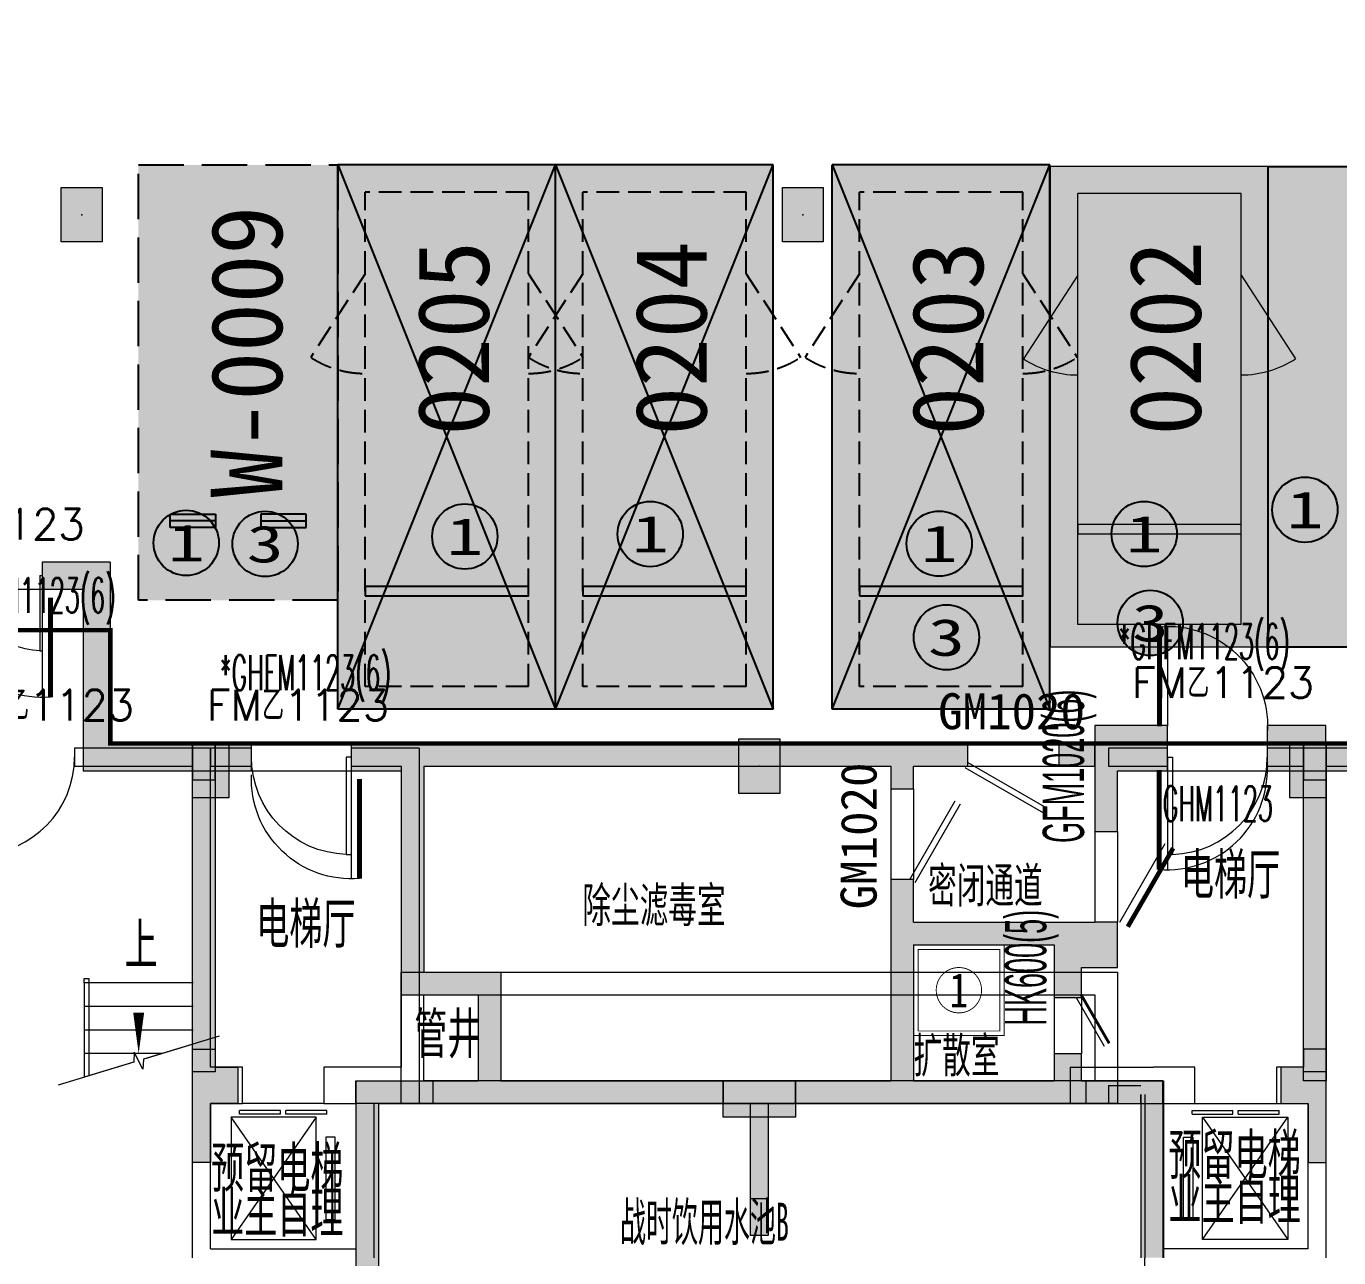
# Model space of a CAD drawing. Extents: x -264757 to 1033689, y 4049843 to 4347093.
# Drawn here: x -74366 to -59896, y 4163458 to 4177037 of the extents above; entities that cross this region are included whole.
import ezdxf
from ezdxf.enums import TextEntityAlignment as Align

# ---------------------------------------------------------------- set-up
doc = ezdxf.new("R2010")
doc.units = 0
doc.header["$LTSCALE"] = 1000
doc.header["$MEASUREMENT"] = 0
for name, pattern in [('AX-01DK-PB01$0$AX-001DK-01-PB01-02$0$车位$0$DASH', [0.35, 0.25, -0.1]), ('AX-01DK-PB01$1$A-001-车位参照B1$0$A-001-车位参照B1$0$A-001-车位参照B1$0$A-H4-001-基本图形$0$A-001-车位B1$0$DASH', [0.35, 0.25, -0.1]), ('DASH', [0.35, 0.25, -0.1])]:
    doc.linetypes.add(name, pattern=pattern)
for name, color, linetype in [('AX-01DK-PB01$0$A-2-Text', 8, 'Continuous'), ('AX-01DK-PB01$0$AX-001DK-01-PB01-02$0$A-3-Htch(wall)', 8, 'Continuous'), ('AX-01DK-PB01$0$AX-03CK-02-PB01$0$AX-03CK-02-PB01$0$PUB_HATCH', 8, 'Continuous'), ('AX-01DK-PB01$0$AX-03CK-02-PB01$0$AX-03CK-02-PB01$0$人防$0$人防$0$A-WIND-IDEN', 8, 'Continuous'), ('不利因素3-紧邻房间出入口', 7, 'Continuous'), ('不利因素9-坡道上停车', 7, 'Continuous'), ('不可售车位', 255, 'Continuous'), ('大车位', 7, 'Continuous'), ('微型车位', 7, 'Continuous'), ('普通车位', 7, 'Continuous')]:
    doc.layers.add(name, color=color, linetype=linetype)
for name, color, linetype, plot in [('AX-01DK-PB01$0$AX-001DK-01-PB01-02$0$A-3-WinF(Text)', 8, 'Continuous', False), ('AX-01DK-PB01$0$AX-01DK-PB01$0$AX-03CK-02-PB01$0$AX-03CK-02-PB01$0$WINDOW_TEXT', 8, 'Continuous', False), ('AX-01DK-PB01$0$AX-03CK-02-PB01$0$AX-03CK-02-PB01$0$WINDOW_TEXT', 8, 'Continuous', False), ('AX-01DK-PB01$0$AX-03CK-02-PB01$0$AX-03CK-02-PB01$0$人防$0$WINDOW_TEXT', 8, 'Continuous', False)]:
    doc.layers.add(name, color=color, linetype=linetype, plot=plot)
doc.layers.add('无关图层', color=8, linetype='Continuous', lineweight=0)
doc.layers.add('车位归属楼栋范围线', color=7, linetype='Continuous', true_color=0x19e6c7)
doc.styles.add('-宋体', font='', dxfattribs={"width": 0.8})
doc.styles.add('AX-01DK-PB01$0$_TCH_DIM', font='SIMPLEX', dxfattribs={"bigfont": 'GBCBIG'})
doc.styles.add('AX-01DK-PB01$0$AX-001DK-01-PB01-02$0$_TCH_WINDOW', font='SIMPLEX', dxfattribs={"bigfont": 'GBCBIG'})
doc.styles.add('AX-01DK-PB01$0$AX-01DK-PB01$0$AX-03CK-02-PB01$0$AX-03CK-02-PB01$0$_TCH_DIM_T3', font='SIMPLEX', dxfattribs={"width": 0.705882, "bigfont": 'GBCBIG'})
doc.styles.add('AX-01DK-PB01$0$AX-03CK-02-PB01$0$_TCH_DIM', font='SIMPLEX', dxfattribs={"bigfont": 'GBCBIG'})
doc.styles.add('AX-01DK-PB01$0$AX-03CK-02-PB01$0$AX-03CK-02-PB01$0$_TCH_DIM', font='SIMPLEX', dxfattribs={"bigfont": 'GBCBIG'})
doc.styles.add('AX-01DK-PB01$0$AX-03CK-02-PB01$0$AX-03CK-02-PB01$0$_TCH_DIM_T3', font='SIMPLEX', dxfattribs={"width": 0.705882, "bigfont": 'GBCBIG'})
doc.styles.add('AX-01DK-PB01$0$AX-03CK-02-PB01$0$AX-03CK-02-PB01$0$人防$0$人防$0$_TCH_DIM', font='$ GAD E', dxfattribs={"width": 0.7, "bigfont": '$ GAD C'})
doc.styles.add('AX-01DK-PB01$0$Standard', font='gbenor.shx', dxfattribs={"bigfont": 'gbcbig.shx'})
doc.styles.add('AX-01DK-PB01$1$AX-001DK-01-PB01-02$0$Standard', font='gbenor.shx', dxfattribs={"bigfont": 'gbcbig.shx'})
doc.styles.add('AX-ACK-BIANH1$0$黑体', font='simhei.ttf')
doc.styles.add('AX-ACK-P01-WALL$0$黑体', font='simhei.ttf')
doc.styles.add('SX-ACK-PB01-WNC-ALL$0$黑体', font='simhei.ttf')
doc.styles.add('坑编号', font='', dxfattribs={"width": 0.8})
doc.styles.add('宋体', font='')
doc.styles.get('-宋体').set_extended_font_data('SimSun')
doc.styles.get('坑编号').set_extended_font_data('SimSun')
doc.styles.get('宋体').set_extended_font_data('SimSun')

# ---------------------------------------------------------------- blocks, each defined once
blk = doc.blocks.new('SX-ACK-PB01-WNC-ALL$0$20200722.21182536')
at = {"layer": '不利因素3-紧邻房间出入口', "true_color": 0xe4d218}
h = blk.add_hatch(color=52, dxfattribs=at)
h.dxf.hatch_style = 1
edge = h.paths.add_edge_path()
edge.add_arc((360, 360), 360, 0, 360)
at = {"layer": '不利因素3-紧邻房间出入口'}
blk.add_circle((360, 360), 360, dxfattribs=at)
at = {"layer": '不利因素3-紧邻房间出入口', "style": 'SX-ACK-PB01-WNC-ALL$0$黑体', "width": 1.390625}
blk.add_text('3', height=407, dxfattribs=at).set_placement((156, 156), (564, 156), align=Align.FIT)
blk = doc.blocks.new('销控车位')
at = {"layer": '不可售车位', "true_color": 0x757b8a}
h = blk.add_hatch(color=8, dxfattribs=at)
h.dxf.hatch_style = 1
h.paths.add_polyline_path([(2400, 0), (2400, -5300), (0, -5300), (0, 0)])
at = {"layer": '不可售车位', "color": 8, "true_color": 0x757b8a}
blk.add_lwpolyline([(2400, 0), (2400, -5300), (0, -5300), (0, 0)], close=True, dxfattribs=at)
blk = doc.blocks.new('*U104')
at = {"layer": '无关图层', "const_width": 10}
for points in [[(1000, 0), (0, 0), (0, 1000), (1000, 1000)], [(950, 50), (50, 50), (50, 950), (950, 950)]]:
    blk.add_lwpolyline(points, close=True, dxfattribs=at)
blk.add_lwpolyline([(500, 750, 0.098491), (404, 731, 0.098491), (323, 677, 0.098491), (269, 596, 0.098491), (250, 500, 0.098491), (269, 404, 0.098491), (323, 323, 0.098491), (404, 269, 0.098491), (500, 250, 0.098491), (596, 269, 0.098491), (677, 323, 0.098491), (731, 404, 0.098491), (750, 500, 0.098491), (731, 596, 0.098491), (677, 677, 0.098491), (596, 731, 0.098491)], format="xyb", close=True, dxfattribs=at)
at = {"layer": '无关图层', "style": '坑编号', "width": 0.8}
blk.add_attdef('X', text='', height=380, dxfattribs=at).set_placement((500, 500), align=Align.MIDDLE_CENTER)
blk = doc.blocks.new('SX-CK-PB001-WNC$1$20211103.13313578')
at = {"layer": '无关图层'}
h = blk.add_hatch(color=256, dxfattribs=at)
h.dxf.hatch_style = 1
h.paths.add_polyline_path([(0, 600), (450, 600), (450, 0), (0, 0)])
blk.add_lwpolyline([(0, 600), (450, 600), (450, 0), (0, 0)], close=True, dxfattribs=at)
blk.add_point((225, 300), dxfattribs=at)
blk = doc.blocks.new('fasdfasdfasdfasdfasdf')
at = {"layer": '不利因素9-坡道上停车', "true_color": 0xe0aa15}
h = blk.add_hatch(color=42, dxfattribs=at)
h.dxf.hatch_style = 1
edge = h.paths.add_edge_path()
edge.add_arc((-119587, 4058555), 720, 0, 360)
at = {"layer": '不利因素9-坡道上停车'}
blk.add_circle((-119587, 4058555), 720, dxfattribs=at)
at = {"layer": '不利因素9-坡道上停车', "style": 'AX-ACK-P01-WALL$0$黑体', "width": 1.390625}
blk.add_text('1', height=815, dxfattribs=at).set_placement((-119994, 4058148), (-119180, 4058148), align=Align.FIT)
blk = doc.blocks.new('AX-01DK-PB01$0$AX-001DK-01-PP01$0$AX-001DK-01-PP01$0$$DORLIB2D$00000127')
at = {"layer": '无关图层'}
for points in [[(-0.533, 0.795), (-0.533, 0.69)], [(-0.033, 0.795), (-0.533, 0.795)], [(-0.033, 0.69), (-0.533, 0.69)], [(-0.033, 0.795), (-0.033, 0.69)], [(0.533, 0.795), (0.033, 0.795)], [(0.033, 0.795), (0.033, 0.69)], [(0.533, 0.69), (0.033, 0.69)], [(0.533, 0.795), (0.533, 0.69)], [(0.5, 0.5), (-0.5, 0.5)]]:
    blk.add_lwpolyline(points, dxfattribs=at)
blk = doc.blocks.new('AX-01DK-PB01$0$$DorLib2D$00000001')
at = {"layer": '无关图层'}
for p, q in [((0.45, 0.975), (0.5, 0.975)), ((0.45, 0), (0.45, 0.975)), ((0.5, 0), (0.5, 0.975)), ((0.5, 0), (0.45, 0))]:
    blk.add_line(p, q, dxfattribs=at)
at = {"layer": '无关图层', "lineweight": 13}
blk.add_arc((0.475, 0), 0.975, 91.4693, 180, dxfattribs=at)
blk = doc.blocks.new('AX-01DK-PB01$0$AX-03CK-02-PB01$0$AX-03CK-02-PB01$0$$U_DORLIB2D$00000009')
at = {"layer": '无关图层'}
blk.add_line((0.5, 0.219), (0.5, 1.213), dxfattribs=at)
at = {"layer": '无关图层', "const_width": 0.05}
blk.add_lwpolyline([(0.583, 0.219), (0.583, 1.219)], dxfattribs=at)
at = {"layer": '无关图层'}
blk.add_arc((0.5, 0.219), 1.001, 85.224, 182.3859, dxfattribs=at)
blk = doc.blocks.new('AX-01DK-PB01$0$AX-03CK-02-PB01$0$AX-03CK-02-PB01$0$人防$0$人防$0$$DorLib2D$00000191')
at = {"layer": '无关图层'}
blk.add_line((-0.5, 0.15), (0.366, 0.65), dxfattribs=at)
at = {"layer": '无关图层', "const_width": 0.05}
blk.add_lwpolyline([(-0.55, 0.237), (0.316, 0.737)], dxfattribs=at)
blk = doc.blocks.new('AX-01DK-PB01$0$AX-03CK-02-PB01$0$AX-03CK-02-PB01$0$人防$0$$DorLib2D$00000181')
at = {"layer": '无关图层'}
for p, q in [((-0.533, 0.141), (0.333, 0.641)), ((-0.5, 0.083), (0.366, 0.583))]:
    blk.add_line(p, q, dxfattribs=at)
blk = doc.blocks.new('AX-01DK-PB01$0$$DorLib2D$00000225')
at = {"layer": '无关图层'}
for p, q in [((0.475, -0.001), (0.475, 0.752)), ((0.475, 0.752), (0.5, 0.752)), ((0.5, -0.001), (0.5, 0.752)), ((-0.5, 0), (-0.5, 0.252)), ((-0.475, 0.252), (-0.5, 0.252)), ((-0.475, 0), (-0.475, 0.252)), ((-0.475, 0), (-0.5, 0)), ((0.475, -0.001), (0.5, -0.001))]:
    blk.add_line(p, q, dxfattribs=at)
for centre, radius, start, end in [((0.505, -0.002), 0.755, 92.2493, 179.7238), ((-0.501, 0.003), 0.251, 359.7899, 84.0974)]:
    blk.add_arc(centre, radius, start, end, dxfattribs=at)
blk = doc.blocks.new('AX-01DK-PB01$0$AX-01DK-PB01$0$AX-03CK-02-PB01$0$AX-03CK-02-PB01$0$$U_DORLIB2D$00000009')
at = {"layer": '无关图层'}
blk.add_line((0.5, 0.219), (0.5, 1.213), dxfattribs=at)
at = {"layer": '无关图层', "const_width": 0.05}
blk.add_lwpolyline([(0.583, 0.219), (0.583, 1.219)], dxfattribs=at)
at = {"layer": '无关图层'}
blk.add_arc((0.5, 0.219), 1.001, 85.224, 182.3859, dxfattribs=at)
blk = doc.blocks.new('A$C7e5eb487')
at = {"layer": '普通车位', "true_color": 0xf18f8e}
h = blk.add_hatch(color=11, dxfattribs=at)
h.dxf.hatch_style = 1
h.paths.add_polyline_path([(2400, 0), (2400, -5300), (0, -5300), (0, 0)])
blk = doc.blocks.new('A$C95fe41d2')
at = {"layer": '微型车位', "true_color": 0xffdf7f}
h = blk.add_hatch(color=41, dxfattribs=at)
h.dxf.hatch_style = 1
h.paths.add_polyline_path([(0, 0), (0, -4800), (-2200, -4800), (-2200, 0)])

msp = doc.modelspace()

# ---------------------------------------------------------------- hatches: boundary and pattern name
at = {"layer": 'AX-01DK-PB01$0$AX-001DK-01-PB01-02$0$A-3-Htch(wall)'}
for points in [[(-73439.8, 4171128.1), (-74189.8, 4171128.1), (-74189.8, 4170828.1), (-73739.8, 4170828.1)], [(-73439.8, 4171128.1), (-73739.8, 4170828.1), (-73739.8, 4168828), (-73439.8, 4169128)]]:
    msp.add_hatch(color=256, dxfattribs=at).paths.add_polyline_path(points)
at = {"layer": 'AX-01DK-PB01$0$AX-03CK-02-PB01$0$AX-03CK-02-PB01$0$PUB_HATCH'}
for points in [[(-62583.5, 4169328.4), (-62583.5, 4168158), (-62333.5, 4168158), (-62333.5, 4168828.4)], [(-62333.5, 4168828.4), (-61784.1, 4168828.4), (-61784.1, 4169328.4), (-62583.5, 4169328.4)], [(-60039.6, 4169328.4), (-60684.1, 4169328.4), (-60684.1, 4168828.4), (-60039.6, 4168828.4)], [(-73739.8, 4168828), (-71883.2, 4168828), (-71883.2, 4169128), (-73439.8, 4169128)], [(-70108.6, 4169128), (-70783.2, 4169128), (-70783.2, 4168828), (-70233.6, 4168828), (-70108.6, 4168990.7)], [(-70108.6, 4168990.7), (-69983.6, 4168878.4), (-64833.6, 4168878.4), (-64708.6, 4168961.7), (-64708.6, 4169128.4), (-70108.6, 4169128.4)], [(-64583.6, 4168878.4), (-63983.6, 4168878.4), (-63983.6, 4169128.4), (-64708.6, 4169128.4), (-64708.6, 4168961.7)], [(-62583.5, 4169128.4), (-62983.6, 4169128.4), (-62983.6, 4168878.4), (-62583.5, 4168878.4)], [(-60039.6, 4168828.4), (-59083.9, 4168828.4), (-59083.9, 4169128.4), (-60039.6, 4169128.4)], [(-70108.6, 4168990.7), (-70233.6, 4168828), (-70233.6, 4166358), (-69983.6, 4166608), (-69983.6, 4168878.4)], [(-64833.6, 4168878.4), (-64833.6, 4168628.4), (-64583.6, 4168628.4), (-64583.6, 4168878.4), (-64708.6, 4168961.7)], [(-64583.6, 4167158), (-64583.6, 4167628.4), (-64833.6, 4167628.4), (-64833.6, 4167033), (-64666.9, 4167033)], [(-64666.9, 4167033), (-64583.6, 4166908), (-62875.2, 4166908), (-62858.6, 4167158), (-64583.6, 4167158)], [(-62875.2, 4166908), (-62733.6, 4166658), (-62333.5, 4166658), (-62583.5, 4167158), (-62858.6, 4167158)], [(-62333.5, 4166658), (-62333.5, 4167158), (-62583.5, 4167158)], [(-64666.9, 4167033), (-64833.6, 4167033), (-64833.6, 4165408), (-64708.6, 4165324.7), (-64583.6, 4165408), (-64583.6, 4166908)], [(-63033.6, 4166908), (-63033.6, 4166328), (-62733.6, 4166328), (-62733.6, 4166658), (-62875.2, 4166908)], [(-69983.6, 4166608), (-70233.6, 4166358), (-69383.6, 4166358), (-69133.6, 4166608)], [(-69133.6, 4166608), (-69383.6, 4166358), (-69383.6, 4165408), (-69258.6, 4165324.7), (-69133.6, 4165408)], [(-62733.6, 4165408), (-62733.6, 4165708), (-63033.6, 4165708), (-63033.6, 4165408), (-62875.2, 4165324.7)], [(-70483.2, 4165158), (-70733.2, 4165408), (-70733.2, 4163033), (-70566.5, 4163033), (-70483.2, 4163158)], [(-70733.2, 4165408), (-70483.2, 4165158), (-69258.6, 4165158), (-69258.6, 4165324.7), (-69383.6, 4165408)], [(-69258.6, 4165324.7), (-69258.6, 4165158), (-64708.6, 4165158), (-64708.6, 4165324.7), (-64833.6, 4165408), (-69133.6, 4165408)], [(-64708.6, 4165324.7), (-64708.6, 4165158), (-62858.6, 4165158), (-62875.2, 4165324.7), (-63033.6, 4165408), (-64583.6, 4165408)], [(-62875.2, 4165324.7), (-62858.6, 4165158), (-62076.3, 4165158), (-61826.3, 4165408), (-62733.6, 4165408)], [(-61826.3, 4165408), (-62076.3, 4165158), (-62076.3, 4165258), (-61826.3, 4165258)], [(-61826.3, 4165258), (-62076.3, 4165258), (-62076.3, 4163458), (-61826.3, 4163458)]]:
    msp.add_hatch(color=256, dxfattribs=at).paths.add_polyline_path(points)
at = {"layer": '大车位', "true_color": 0xe806f9}
h = msp.add_hatch(color=6, dxfattribs=at)
h.dxf.hatch_style = 1
h.paths.add_polyline_path([(-68529.6, 4175508), (-68529.6, 4169508), (-70929.6, 4169508), (-70929.6, 4175508)])
h = msp.add_hatch(color=6, dxfattribs=at)
h.dxf.hatch_style = 1
h.paths.add_polyline_path([(-66129.6, 4175508), (-66129.6, 4169508), (-68529.6, 4169508), (-68529.6, 4175508)])
h = msp.add_hatch(color=6, dxfattribs=at)
h.dxf.hatch_style = 1
h.paths.add_polyline_path([(-63079.6, 4175508), (-63079.6, 4169508), (-65479.6, 4169508), (-65479.6, 4175508)])
at = {"layer": '无关图层'}
for points in [[(-72283.6, 4169128), (-72533.6, 4169128), (-72533.6, 4168728), (-72283.6, 4168728)], [(-72133.6, 4169128), (-72133.6, 4168528), (-72533.6, 4168528), (-72533.6, 4169128)], [(-60033.8, 4169128), (-60033.8, 4168528), (-60433.8, 4168528), (-60433.8, 4169128)], [(-60033.8, 4169128), (-60283.8, 4169128), (-60283.8, 4168728), (-60033.8, 4168728)], [(-72333.6, 4165158), (-72333.6, 4164508), (-72533.6, 4164508), (-72533.6, 4165758), (-72283.6, 4165758), (-72283.6, 4165558), (-72033.6, 4165558), (-72033.6, 4165158)], [(-60233.8, 4165158), (-60233.8, 4164508), (-60033.8, 4164508), (-60033.8, 4165758), (-60283.8, 4165758), (-60283.8, 4165558), (-60533.8, 4165558), (-60533.8, 4165158)], [(-69883.6, 4165408), (-69883.6, 4165158), (-70733.6, 4165158), (-70733.6, 4165408)], [(-66683.6, 4165408), (-65883.6, 4165408), (-65883.6, 4165008), (-66683.6, 4165008)], [(-62683.6, 4165408), (-62683.6, 4165158), (-61833.6, 4165158), (-61833.6, 4165408)], [(-66383.2, 4163708), (-66183.2, 4163708), (-66183.2, 4164108), (-66383.2, 4164108)]]:
    msp.add_hatch(color=256, dxfattribs=at).paths.add_polyline_path(points)
h = msp.add_hatch(color=256, dxfattribs=at)
h.dxf.hatch_style = 1
h.paths.add_polyline_path([(-72533.6, 4169078), (-72283.6, 4169078), (-72283.6, 4165508), (-72533.6, 4165508)])
h = msp.add_hatch(color=256, dxfattribs=at)
h.dxf.hatch_style = 1
h.paths.add_polyline_path([(-60283.8, 4169128), (-60033.8, 4169128), (-60033.8, 4165508), (-60283.8, 4165508)])
h = msp.add_hatch(color=256, dxfattribs=at)
h.dxf.hatch_style = 1
h.paths.add_polyline_path([(-69883.6, 4165408), (-69883.6, 4165158), (-70733.6, 4165158), (-70733.6, 4165408)])
h = msp.add_hatch(color=256, dxfattribs=at)
h.dxf.hatch_style = 1
h.paths.add_polyline_path([(-66383.4, 4163708), (-66183.4, 4163708), (-66183.4, 4165158), (-65883.4, 4165158), (-65883.4, 4165408), (-66683.4, 4165408), (-66683.4, 4165158), (-66383.4, 4165158)])
h = msp.add_hatch(color=256, dxfattribs=at)
h.dxf.hatch_style = 1
h.paths.add_polyline_path([(-62683.6, 4165408), (-62683.6, 4165158), (-61833.6, 4165158), (-61833.6, 4165408)])

# ---------------------------------------------------------------- linework, layer by layer
at = {"layer": '大车位', "color": 83}
for p, q in [((-70929.6, 4169508, 0), (-70929.6, 4175508)), ((-68529.6, 4175508), (-70929.6, 4175508)), ((-68529.6, 4169508, 0), (-68529.6, 4175508)), ((-68529.6, 4169508, 0), (-68529.6, 4175508)), ((-66129.6, 4175508), (-68529.6, 4175508)), ((-66129.6, 4169508, 0), (-66129.6, 4175508)), ((-65479.6, 4169508, 0), (-65479.6, 4175508)), ((-63079.6, 4175508), (-65479.6, 4175508)), ((-63079.6, 4169508, 0), (-63079.6, 4175508)), ((-68529.6, 4169508, 0), (-70929.6, 4169508, 0)), ((-66129.6, 4169508, 0), (-68529.6, 4169508, 0)), ((-63079.6, 4169508, 0), (-65479.6, 4169508, 0))]:
    msp.add_line(p, q, dxfattribs=at)
at = {"layer": '大车位', "color": 8, "linetype": 'AX-01DK-PB01$1$A-001-车位参照B1$0$A-001-车位参照B1$0$A-001-车位参照B1$0$A-H4-001-基本图形$0$A-001-车位B1$0$DASH'}
for p, q in [((-68829.6, 4175208), (-70629.6, 4175208)), ((-70629.6, 4169758, 0), (-70629.6, 4175208)), ((-68829.6, 4169758, 0), (-68829.6, 4175208)), ((-66429.6, 4175208), (-68229.6, 4175208)), ((-68229.6, 4169758, 0), (-68229.6, 4175208)), ((-66429.6, 4169758, 0), (-66429.6, 4175208)), ((-63379.6, 4175208), (-65179.6, 4175208)), ((-65179.6, 4169758, 0), (-65179.6, 4175208)), ((-63379.6, 4169758, 0), (-63379.6, 4175208)), ((-68829.6, 4169758, 0), (-70629.6, 4169758, 0)), ((-66429.6, 4169758, 0), (-68229.6, 4169758, 0)), ((-63379.6, 4169758, 0), (-65179.6, 4169758, 0))]:
    msp.add_line(p, q, dxfattribs=at)
at = {"layer": '大车位', "color": 83, "elevation": 0}
for points in [[(-70929.6, 4175508), (-68529.6, 4169508)], [(-70929.6, 4169508), (-68529.6, 4175508)], [(-68529.6, 4175508), (-66129.6, 4169508)], [(-68529.6, 4169508), (-66129.6, 4175508)], [(-65479.6, 4175508), (-63079.6, 4169508)], [(-65479.6, 4169508), (-63079.6, 4175508)]]:
    msp.add_lwpolyline(points, dxfattribs=at)
at = {"layer": '大车位', "linetype": 'AX-01DK-PB01$1$A-001-车位参照B1$0$A-001-车位参照B1$0$A-001-车位参照B1$0$A-H4-001-基本图形$0$A-001-车位B1$0$DASH', "elevation": 0}
for points in [[(-70629.6, 4174308), (-71229.6, 4173386)], [(-68829.6, 4174308), (-68229.6, 4173386)], [(-68229.6, 4174308), (-68829.6, 4173386)], [(-66429.6, 4174308), (-65829.6, 4173386)], [(-65179.6, 4174308), (-65779.6, 4173386)], [(-63379.6, 4174308), (-62779.6, 4173386)]]:
    msp.add_lwpolyline(points, dxfattribs=at)
at = {"layer": '大车位', "elevation": 0}
for points in [[(-70629.6, 4170758), (-68829.6, 4170758), (-68829.6, 4170858), (-70629.6, 4170858)], [(-68229.6, 4170758), (-66429.6, 4170758), (-66429.6, 4170858), (-68229.6, 4170858)], [(-65179.6, 4170758), (-63379.6, 4170758), (-63379.6, 4170858), (-65179.6, 4170858)]]:
    msp.add_lwpolyline(points, close=True, dxfattribs=at)
at = {"layer": '大车位', "linetype": 'AX-01DK-PB01$1$A-001-车位参照B1$0$A-001-车位参照B1$0$A-001-车位参照B1$0$A-H4-001-基本图形$0$A-001-车位B1$0$DASH'}
for centre, start, end in [((-70629.6, 4174308), 236.94427, 270), ((-68829.6, 4174308), 270, 303.05573), ((-68229.6, 4174308), 236.94427, 270), ((-66429.6, 4174308), 270, 303.05573), ((-65179.6, 4174308), 236.94427, 270), ((-63379.6, 4174308), 270, 303.05573)]:
    msp.add_arc(centre, 1100, start, end, dxfattribs=at)
at = {"layer": '微型车位', "color": 4, "linetype": 'AX-01DK-PB01$0$AX-001DK-01-PB01-02$0$车位$0$DASH', "ltscale": 2000}
for p, q in [((-72279.3, 4171583), (-72779.3, 4171583)), ((-71779.3, 4171583), (-71279.3, 4171583))]:
    msp.add_line(p, q, dxfattribs=at)
at = {"layer": '微型车位', "color": 4, "linetype": 'AX-01DK-PB01$0$AX-001DK-01-PB01-02$0$车位$0$DASH', "ltscale": 2, "elevation": 0}
msp.add_lwpolyline([(-73129.3, 4175508), (-70929.3, 4175508), (-70929.3, 4170708), (-73129.3, 4170708)], close=True, dxfattribs=at)
at = {"layer": '微型车位', "color": 4, "linetype": 'AX-01DK-PB01$0$AX-001DK-01-PB01-02$0$车位$0$DASH', "ltscale": 2000, "elevation": 0}
for points in [[(-72779.3, 4171658), (-72279.3, 4171658), (-72279.3, 4171508), (-72779.3, 4171508)], [(-71279.3, 4171658), (-71779.3, 4171658), (-71779.3, 4171508), (-71279.3, 4171508)]]:
    msp.add_lwpolyline(points, close=True, dxfattribs=at)
at = {"layer": '无关图层'}
for p, q in [((-63073.1, 4170191.7, 0), (-63073.1, 4175491.7)), ((-60673.1, 4175491.7), (-63073.1, 4175491.7)), ((-60673.1, 4170191.7, 0), (-60673.1, 4175491.7)), ((-60973.1, 4175191.7), (-62773.1, 4175191.7)), ((-62773.1, 4170441.7, 0), (-62773.1, 4175191.7)), ((-60973.1, 4170441.7, 0), (-60973.1, 4175191.7)), ((-73439.8, 4171128.1), (-74189.8, 4171128.1)), ((-74189.8, 4171128.1), (-74189.8, 4170828.1)), ((-73439.8, 4171128.1), (-73439.8, 4169128)), ((-75289.8, 4170828.1), (-74189.8, 4170828.1)), ((-74189.8, 4170828.1), (-73739.8, 4170828.1)), ((-73739.8, 4170828.1), (-73739.8, 4168828)), ((-60973.1, 4170441.7, 0), (-62773.1, 4170441.7, 0)), ((-60673.1, 4170191.7, 0), (-63073.1, 4170191.7, 0)), ((-62583.5, 4169328.4), (-62583.5, 4168158)), ((-61784.1, 4169328.4), (-62583.5, 4169328.4)), ((-61784.1, 4168828.4), (-61784.1, 4169328.4)), ((-60039.6, 4169328.4), (-60684.1, 4169328.4)), ((-60684.1, 4169328.4), (-60684.1, 4168828.4)), ((-60039.6, 4169128.4), (-60039.6, 4169328.4)), ((-72333.6, 4169078), (-73833.6, 4169078)), ((-73833.6, 4169078), (-73833.6, 4168878)), ((-71883.2, 4169128), (-73439.8, 4169128)), ((-71883.2, 4169078), (-72333.6, 4169078)), ((-72333.6, 4169078), (-72333.6, 4168878)), ((-72333.6, 4165558), (-72333.6, 4169078)), ((-71883.2, 4168828), (-71883.2, 4169128)), ((-71883.2, 4168878), (-71883.2, 4169078)), ((-70108.6, 4169128), (-70783.2, 4169128)), ((-70783.2, 4169128), (-70783.2, 4168828)), ((-70033.2, 4169078), (-70783.2, 4169078)), ((-70783.2, 4169078), (-70783.2, 4168878)), ((-70108.6, 4169128.4), (-64708.6, 4169128.4)), ((-70033.2, 4169078), (-70033.2, 4165158)), ((-63983.6, 4169128.4), (-64708.6, 4169128.4)), ((-63983.6, 4169128.4), (-62983.6, 4169128.4)), ((-63983.6, 4168878.4), (-63983.6, 4169128.4)), ((-62583.5, 4169128.4), (-62983.6, 4169128.4)), ((-62983.6, 4169128.4), (-62983.6, 4168878.4)), ((-62583.5, 4168878.4), (-62583.5, 4169128.4)), ((-61784.1, 4169078.1), (-62433.6, 4169078.1)), ((-62433.6, 4169078.1), (-62433.6, 4168878.1)), ((-61784.1, 4168878.1), (-61784.1, 4169078.1)), ((-60133.6, 4169078.1), (-60684.1, 4169078.1)), ((-60684.1, 4169078.1), (-60684.1, 4168878.1)), ((-59083.9, 4169078.1), (-60133.6, 4169078.1)), ((-59083.9, 4169128.4), (-60039.6, 4169128.4)), ((-73833.6, 4168878), (-72533.6, 4168878)), ((-73739.8, 4168828), (-71883.2, 4168828)), ((-72533.6, 4165258), (-72533.6, 4168878)), ((-72333.6, 4168878), (-71883.2, 4168878)), ((-71883.2, 4168828), (-70783.2, 4168828)), ((-70783.2, 4168878), (-70233.2, 4168878)), ((-70783.2, 4168828), (-70233.6, 4168828)), ((-70233.6, 4168828), (-70233.6, 4166358)), ((-70233.2, 4168878), (-70233.2, 4165558)), ((-69983.6, 4168878.4), (-69983.6, 4166608)), ((-69983.6, 4168878.4), (-64833.6, 4168878.4)), ((-64833.6, 4168878.4), (-64833.6, 4168628.4)), ((-64583.6, 4168628.4), (-64583.6, 4168878.4)), ((-64583.6, 4168878.4), (-63983.6, 4168878.4)), ((-63983.6, 4168878.4), (-62983.6, 4168878.4)), ((-62983.6, 4168878.4), (-62583.5, 4168878.4)), ((-62433.6, 4168878.1), (-61784.1, 4168878.1)), ((-62333.5, 4168158), (-62333.5, 4168828.4)), ((-62333.5, 4168828.4), (-61784.1, 4168828.4)), ((-61784.1, 4168828.4), (-60684.1, 4168828.4)), ((-60684.1, 4168878.1), (-60283.6, 4168878.1)), ((-60684.1, 4168828.4), (-60039.6, 4168828.4)), ((-60283.6, 4165558.1), (-60283.6, 4168878.1)), ((-60039.6, 4168828.4), (-59083.9, 4168828.4)), ((-60033.6, 4165258.1), (-60033.6, 4168878.1)), ((-60033.6, 4168878.1), (-59083.9, 4168878.1)), ((-64833.6, 4168628.4), (-64583.6, 4168628.4)), ((-64833.6, 4168628.4), (-64833.6, 4167628.4)), ((-64583.6, 4168628.4), (-64583.6, 4167628.4)), ((-62583.5, 4168158), (-62583.5, 4167158)), ((-62583.5, 4168158), (-62333.5, 4168158)), ((-62333.5, 4168158), (-62333.5, 4167158)), ((-64583.6, 4167628.4), (-64833.6, 4167628.4)), ((-64833.6, 4167628.4), (-64833.6, 4167033)), ((-64583.6, 4167158), (-64583.6, 4167628.4)), ((-64583.6, 4167158), (-62858.6, 4167158)), ((-62858.6, 4167158), (-62583.5, 4167158)), ((-62333.5, 4167158), (-62583.5, 4167158)), ((-62333.5, 4166658), (-62333.5, 4167158)), ((-64833.6, 4167033), (-64833.6, 4165408)), ((-64583.6, 4166908), (-64583.6, 4165408)), ((-64583.6, 4166908), (-63033.6, 4166908)), ((-63033.6, 4166908), (-63033.6, 4166328)), ((-69983.6, 4166608), (-69133.6, 4166608)), ((-69133.6, 4166608), (-69133.6, 4165408)), ((-62733.6, 4166328), (-62733.6, 4166658)), ((-62733.6, 4166658), (-62333.5, 4166658)), ((-73726.7, 4166488.9), (-73726.7, 4165449.1)), ((-73726.7, 4166488.9), (-73726.7, 4165449.1)), ((-72526.7, 4166488.9), (-73726.7, 4166488.9)), ((-70233.6, 4166358), (-69383.6, 4166358)), ((-69383.6, 4166358), (-69383.6, 4165408)), ((-63033.6, 4166328), (-63033.6, 4165708)), ((-63033.6, 4166328), (-62733.6, 4166328)), ((-62733.6, 4166328), (-62733.6, 4165708)), ((-72526.7, 4166228.9), (-73726.7, 4166228.9)), ((-72526.7, 4165968.9), (-73726.7, 4165968.9)), ((-72870.4, 4165708.9), (-73726.7, 4165708.9)), ((-72526.7, 4165813.1), (-73042.5, 4165656.7)), ((-62733.6, 4165708), (-63033.6, 4165708)), ((-63033.6, 4165708), (-63033.6, 4165408)), ((-62733.6, 4165408), (-62733.6, 4165708)), ((-73195.3, 4165610.3), (-73726.7, 4165449.1)), ((-71983.6, 4165558), (-72333.6, 4165558)), ((-71983.6, 4165158), (-71983.6, 4165558)), ((-70633.2, 4165558), (-71083.6, 4165558)), ((-71083.6, 4165558), (-71083.6, 4165158)), ((-70233.2, 4165558), (-70633.2, 4165558)), ((-62858.6, 4165558.1), (-61933.6, 4165558.1)), ((-62858.6, 4165558.1), (-62858.6, 4165158.1)), ((-61483.6, 4165558.1), (-61933.6, 4165558.1)), ((-61483.6, 4165158.1), (-61483.6, 4165558.1)), ((-60283.6, 4165558.1), (-60583.6, 4165558.1)), ((-60583.6, 4165558.1), (-60583.6, 4165158.1)), ((-70733.2, 4165408), (-70733.2, 4163033)), ((-70733.2, 4165408), (-69383.6, 4165408)), ((-69133.6, 4165408), (-64833.6, 4165408)), ((-64583.6, 4165408), (-63033.6, 4165408)), ((-62733.6, 4165408), (-61826.3, 4165408)), ((-62433.6, 4165358), (-62076.3, 4165358)), ((-62433.6, 4165358), (-62433.6, 4165158)), ((-61826.3, 4165408), (-61826.3, 4165258)), ((-72533.6, 4163458), (-72533.6, 4165258)), ((-72333.6, 4163558), (-72333.6, 4165158)), ((-72333.6, 4165158), (-71983.6, 4165158)), ((-71083.6, 4165158), (-70733.2, 4165158)), ((-70733.2, 4165158), (-70733.2, 4163558)), ((-70533.2, 4165158), (-70533.2, 4163458)), ((-70033.2, 4165158), (-70533.2, 4165158)), ((-70483.2, 4165158), (-70483.2, 4163158)), ((-70483.2, 4165158), (-69258.6, 4165158)), ((-69258.6, 4165158), (-64708.6, 4165158)), ((-64708.6, 4165158), (-62858.6, 4165158)), ((-62858.6, 4165158.1), (-62033.6, 4165158.1)), ((-62858.6, 4165158), (-62076.3, 4165158)), ((-62433.6, 4165158), (-62076.3, 4165158)), ((-62076.3, 4165158), (-62076.3, 4165258)), ((-62076.3, 4165258), (-62076.3, 4163458)), ((-62033.6, 4165258), (-62033.6, 4163458)), ((-62033.6, 4165158.1), (-62033.6, 4163458.1)), ((-61833.6, 4165258), (-61833.6, 4163458)), ((-61833.6, 4165158.1), (-61833.6, 4163558.1)), ((-61833.6, 4165158.1), (-61483.6, 4165158.1)), ((-61826.3, 4165258), (-61826.3, 4163458)), ((-60583.6, 4165158.1), (-60233.6, 4165158.1)), ((-60233.6, 4163558.1), (-60233.6, 4165158.1)), ((-60033.6, 4163458.1), (-60033.6, 4165258.1)), ((-72333.6, 4163558), (-70733.2, 4163558)), ((-60233.6, 4163558.1), (-61833.6, 4163558.1)), ((-62033.6, 4161508.1), (-62033.6, 4163458.1))]:
    msp.add_line(p, q, dxfattribs=at)
at = {"layer": '无关图层', "elevation": 0}
for points in [[(-62773.1, 4174291.7), (-63373.1, 4173369.7)], [(-60973.1, 4174291.7), (-60373.1, 4173369.7)]]:
    msp.add_lwpolyline(points, dxfattribs=at)
msp.add_lwpolyline([(-62773.1, 4171441.7), (-60973.1, 4171441.7), (-60973.1, 4171541.7), (-62773.1, 4171541.7)], close=True, dxfattribs=at)
at = {"layer": '无关图层'}
for points in [[(-72283.6, 4165508), (-72533.6, 4165508), (-72533.6, 4169128), (-72283.6, 4169128)], [(-72533.6, 4169128), (-72283.6, 4169128), (-72283.6, 4165508), (-72533.6, 4165508)], [(-72283.6, 4169128), (-72533.6, 4169128), (-72533.6, 4168728), (-72283.6, 4168728)], [(-72133.6, 4169128), (-72133.6, 4168528), (-72533.6, 4168528), (-72533.6, 4169128)], [(-60033.8, 4169128), (-60033.8, 4168528), (-60433.8, 4168528), (-60433.8, 4169128)], [(-60283.8, 4169128), (-60033.8, 4169128), (-60033.8, 4165508), (-60283.8, 4165508)], [(-60033.8, 4169128), (-60283.8, 4169128), (-60283.8, 4168728), (-60033.8, 4168728)], [(-60033.6, 4165408), (-60283.6, 4165408), (-60283.6, 4169128), (-60033.6, 4169128)], [(-70233.9, 4165158), (-70233.9, 4166608), (-62334.3, 4166608), (-62334.3, 4165158)], [(-69983.9, 4165408), (-69983.9, 4166358), (-62584.3, 4166358), (-62584.3, 4165408)], [(-72333.6, 4165158), (-72333.6, 4164508), (-72533.6, 4164508), (-72533.6, 4165758), (-72283.6, 4165758), (-72283.6, 4165558), (-72033.6, 4165558), (-72033.6, 4165158)], [(-60233.8, 4165158), (-60233.8, 4164508), (-60033.8, 4164508), (-60033.8, 4165758), (-60283.8, 4165758), (-60283.8, 4165558), (-60533.8, 4165558), (-60533.8, 4165158)], [(-69883.6, 4165408), (-69883.6, 4165158), (-70733.6, 4165158), (-70733.6, 4165408)], [(-66683.6, 4165408), (-65883.6, 4165408), (-65883.6, 4165008), (-66683.6, 4165008)], [(-62683.6, 4165408), (-62683.6, 4165158), (-61833.6, 4165158), (-61833.6, 4165408)], [(-71168.6, 4165008), (-72108.6, 4165008), (-72108.6, 4163658), (-71168.6, 4163658)], [(-61398.6, 4165008.1), (-60458.6, 4165008.1), (-60458.6, 4163658.1), (-61398.6, 4163658.1)], [(-70958.6, 4164788), (-71063.6, 4164788), (-71063.6, 4163878), (-70958.6, 4163878)], [(-61608.6, 4164788.1), (-61503.6, 4164788.1), (-61503.6, 4163878.1), (-61608.6, 4163878.1)], [(-61608.6, 4164788), (-61503.6, 4164788), (-61503.6, 4163878), (-61608.6, 4163878)], [(-66383.2, 4163708), (-66183.2, 4163708), (-66183.2, 4164108), (-66383.2, 4164108)]]:
    msp.add_lwpolyline(points, close=True, dxfattribs=at)
for points in [[(-73726.7, 4166488.9), (-73726.7, 4166538.9), (-73676.7, 4166538.9), (-73676.7, 4165464.3)], [(-72239.7, 4165900.2), (-73072.9, 4165647.4), (-73079, 4165535.9), (-73175.4, 4165726.1), (-73180.6, 4165614.8), (-74013.8, 4165362)], [(-71168.6, 4163658), (-72108.6, 4165008)], [(-71168.6, 4165008), (-72108.6, 4163658)], [(-61398.6, 4163658.1), (-60458.6, 4165008.1)], [(-61398.6, 4165008.1), (-60458.6, 4163658.1)]]:
    msp.add_lwpolyline(points, dxfattribs=at)
msp.add_lwpolyline([(-73126.7, 4166488.9, 0, 0, 0), (-73126.7, 4165708.9, 0, 120, 0), (-73126.7, 4166158.9, 0, 0, 0)], format="xyseb", dxfattribs=at)
at = {"layer": '无关图层', "ltscale": 0.5}
for points in [[(-69883.6, 4165408), (-69883.6, 4165158), (-70733.6, 4165158), (-70733.6, 4165408)], [(-66383.4, 4163708), (-66183.4, 4163708), (-66183.4, 4165158), (-65883.4, 4165158), (-65883.4, 4165408), (-66683.4, 4165408), (-66683.4, 4165158), (-66383.4, 4165158)], [(-62683.6, 4165408), (-62683.6, 4165158), (-61833.6, 4165158), (-61833.6, 4165408)]]:
    msp.add_lwpolyline(points, close=True, dxfattribs=at)
at = {"layer": '无关图层'}
for centre, start, end in [((-62773.1, 4174291.7), 236.94427, 270), ((-60973.1, 4174291.7), 270, 303.05573)]:
    msp.add_arc(centre, 1100, start, end, dxfattribs=at)
at = {"layer": '车位归属楼栋范围线', "linetype": 'DASH', "ltscale": 5, "const_width": 50}
msp.add_lwpolyline([(-89059.6, 4221559.2), (-89059.6, 4170077), (-79712.9, 4170077), (-79712.9, 4170377.6), (-73439.8, 4170377.6), (-73439.8, 4169128), (-33779.6, 4169128.3), (-33779.6, 4175753.5), (-29378.4, 4175753.5), (-29378.4, 4186909.9), (-33152.6, 4186909.9), (-33152.6, 4194358), (-31806.4, 4194358), (-31806.4, 4195803.4), (-32656.4, 4195803.4), (-32656.4, 4204358), (-28828.7, 4204358), (-28828.7, 4215897.7)], dxfattribs=at)

# ---------------------------------------------------------------- block references
at = {"layer": '不利因素3-紧邻房间出入口'}
for p in [(-72092.8, 4170968.5, 0), (-62333.5, 4170097.4, 0), (-64581.2, 4169938.8, 0)]:
    msp.add_blockref('SX-ACK-PB01-WNC-ALL$0$20200722.21182536', p, dxfattribs=at)
at = {"layer": '不可售车位'}
msp.add_blockref('销控车位', (-60673.1, 4175491.8), dxfattribs=at)
at = {"layer": '微型车位'}
msp.add_blockref('A$C95fe41d2', (-70929.3, 4175508), dxfattribs=at)
at = {"layer": '无关图层'}
for p in [(-73979.6, 4174658), (-66029.6, 4174658), (-66509.6, 4168578)]:
    msp.add_blockref('SX-CK-PB001-WNC$1$20211103.13313578', p, dxfattribs=at)
ref = msp.add_blockref('AX-01DK-PB01$0$$DorLib2D$00000225', (-74739.8, 4170978.1), dxfattribs=dict(at, xscale=1100, yscale=-1100, zscale=100))
ref.add_attrib('A', 'FM甲1123', (-75730.8, 4171376.4), dxfattribs={"layer": 'AX-01DK-PB01$0$AX-001DK-01-PB01-02$0$A-3-WinF(Text)', "height": 337.59, "style": 'AX-01DK-PB01$0$AX-001DK-01-PB01-02$0$_TCH_WINDOW'})
ref = msp.add_blockref('AX-01DK-PB01$0$AX-03CK-02-PB01$0$AX-03CK-02-PB01$0$$U_DORLIB2D$00000009', (-74739.8, 4170978.1), dxfattribs=dict(at, xscale=1100, yscale=-1100, zscale=300))
ref.add_attrib('A', '*GHFM1123(6)', (-75271, 4170569.1), dxfattribs={"layer": 'AX-01DK-PB01$0$AX-03CK-02-PB01$0$AX-03CK-02-PB01$0$WINDOW_TEXT', "height": 386.75, "style": 'AX-01DK-PB01$0$AX-03CK-02-PB01$0$AX-03CK-02-PB01$0$_TCH_DIM_T3', "width": 0.49827})
ref = msp.add_blockref('AX-01DK-PB01$0$AX-03CK-02-PB01$0$AX-03CK-02-PB01$0$$U_DORLIB2D$00000009', (-61234.1, 4169078.4), dxfattribs=dict(at, xscale=-1100, yscale=-1100, zscale=500, rotation=5.71076216342171e-05))
ref.add_attrib('A', '*GHFM1123(6)', (-62325.9, 4170059.8), dxfattribs={"layer": 'AX-01DK-PB01$0$AX-03CK-02-PB01$0$AX-03CK-02-PB01$0$WINDOW_TEXT', "height": 386.75, "rotation": 0.00006, "style": 'AX-01DK-PB01$0$AX-03CK-02-PB01$0$AX-03CK-02-PB01$0$_TCH_DIM_T3', "width": 0.49827})
ref = msp.add_blockref('AX-01DK-PB01$0$AX-01DK-PB01$0$AX-03CK-02-PB01$0$AX-03CK-02-PB01$0$$U_DORLIB2D$00000009', (-61231.8, 4169078), dxfattribs=dict(at, xscale=-1100, yscale=1100, zscale=150, rotation=5.710761688182358e-05))
ref.add_attrib('A', 'GHM1123', (-61836.9, 4168270.6), dxfattribs={"layer": 'AX-01DK-PB01$0$AX-01DK-PB01$0$AX-03CK-02-PB01$0$AX-03CK-02-PB01$0$WINDOW_TEXT', "height": 386.75, "rotation": 0.00006, "style": 'AX-01DK-PB01$0$AX-01DK-PB01$0$AX-03CK-02-PB01$0$AX-03CK-02-PB01$0$_TCH_DIM_T3', "width": 0.49827})
ref = msp.add_blockref('AX-01DK-PB01$0$AX-03CK-02-PB01$0$AX-03CK-02-PB01$0$$U_DORLIB2D$00000009', (-71333.2, 4168978), dxfattribs=dict(at, xscale=1100, yscale=-1100, zscale=300, rotation=4.183176147075704e-05))
ref.add_attrib('A', '*GHFM1123(6)', (-72235.7, 4169715.4), dxfattribs={"layer": 'AX-01DK-PB01$0$AX-03CK-02-PB01$0$AX-03CK-02-PB01$0$WINDOW_TEXT', "height": 386.75, "rotation": 0.00004, "style": 'AX-01DK-PB01$0$AX-03CK-02-PB01$0$AX-03CK-02-PB01$0$_TCH_DIM_T3', "width": 0.49827})
ref = msp.add_blockref('AX-01DK-PB01$0$$DorLib2D$00000001', (-61234.1, 4168978.1), dxfattribs=dict(at, xscale=-1100, yscale=-1100, zscale=200, rotation=359.9999999985964))
ref.add_attrib('A', 'FM乙1123', (-62174.7, 4169630.1), dxfattribs={"layer": 'AX-01DK-PB01$0$AX-001DK-01-PB01-02$0$A-3-WinF(Text)', "height": 337.59, "style": 'AX-01DK-PB01$0$AX-001DK-01-PB01-02$0$_TCH_WINDOW'})
ref = msp.add_blockref('AX-01DK-PB01$0$$DorLib2D$00000001', (-74383.6, 4168978), dxfattribs=dict(at, xscale=-1100, yscale=-1100, zscale=200, rotation=359.9999999999605))
ref.add_attrib('A', 'FM乙1123', (-75186.2, 4169382.9), dxfattribs={"layer": 'AX-01DK-PB01$0$AX-001DK-01-PB01-02$0$A-3-WinF(Text)', "height": 337.59, "style": 'AX-01DK-PB01$0$AX-001DK-01-PB01-02$0$_TCH_WINDOW'})
ref = msp.add_blockref('AX-01DK-PB01$0$$DorLib2D$00000001', (-71333.2, 4168978), dxfattribs=dict(at, xscale=-1100, yscale=1100, zscale=200, rotation=180))
ref.add_attrib('A', 'FM乙1123', (-72374.5, 4169382.9), dxfattribs={"layer": 'AX-01DK-PB01$0$AX-001DK-01-PB01-02$0$A-3-WinF(Text)', "height": 337.59, "style": 'AX-01DK-PB01$0$AX-001DK-01-PB01-02$0$_TCH_WINDOW'})
ref = msp.add_blockref('AX-01DK-PB01$0$AX-03CK-02-PB01$0$AX-03CK-02-PB01$0$人防$0$$DorLib2D$00000181', (-63483.6, 4169003.4), dxfattribs=dict(at, xscale=1000, yscale=-1000, zscale=250, rotation=5.71076090875347e-05))
ref.add_attrib('A', 'GM1020', (-64312, 4169285.7), dxfattribs={"layer": 'AX-01DK-PB01$0$AX-03CK-02-PB01$0$AX-03CK-02-PB01$0$人防$0$WINDOW_TEXT', "height": 396.52, "rotation": 0.00006, "style": '宋体'})
ref = msp.add_blockref('AX-01DK-PB01$0$AX-03CK-02-PB01$0$AX-03CK-02-PB01$0$人防$0$人防$0$$DorLib2D$00000191', (-62458.5, 4167658), dxfattribs=dict(at, xscale=-1000, yscale=1000, zscale=250, rotation=270.0000556584615))
ref.add_attrib('A', 'GFM1020(6)', (-62704.4, 4168031.9), dxfattribs={"layer": 'AX-01DK-PB01$0$AX-03CK-02-PB01$0$AX-03CK-02-PB01$0$人防$0$人防$0$A-WIND-IDEN', "height": 455, "rotation": 90.00006, "style": 'AX-01DK-PB01$0$AX-03CK-02-PB01$0$AX-03CK-02-PB01$0$人防$0$人防$0$_TCH_DIM', "width": 0.49})
ref = msp.add_blockref('AX-01DK-PB01$0$AX-03CK-02-PB01$0$AX-03CK-02-PB01$0$人防$0$$DorLib2D$00000181', (-64708.6, 4168128.4), dxfattribs=dict(at, xscale=-1000, yscale=1000, zscale=250, rotation=269.9999485307176))
ref.add_attrib('A', 'GM1020', (-64990.9, 4167299.9), dxfattribs={"layer": 'AX-01DK-PB01$0$AX-03CK-02-PB01$0$AX-03CK-02-PB01$0$人防$0$WINDOW_TEXT', "height": 396.52, "rotation": 89.99995, "style": '宋体'})
ref = msp.add_blockref('AX-01DK-PB01$0$AX-03CK-02-PB01$0$AX-03CK-02-PB01$0$人防$0$人防$0$$DorLib2D$00000191', (-62883.6, 4166018), dxfattribs=dict(at, xscale=620, yscale=620, zscale=300, rotation=269.9999456818077))
ref.add_attrib('A', 'HK600(5)', (-63119.9, 4166018), dxfattribs={"layer": 'AX-01DK-PB01$0$AX-03CK-02-PB01$0$AX-03CK-02-PB01$0$人防$0$人防$0$A-WIND-IDEN', "height": 455, "rotation": 89.99995, "style": 'AX-01DK-PB01$0$AX-03CK-02-PB01$0$AX-03CK-02-PB01$0$人防$0$人防$0$_TCH_DIM', "width": 0.49})
msp.add_blockref('*U104', (-64583.6, 4165908), dxfattribs=at).add_auto_attribs({'X': '1'})
at = {"layer": '无关图层', "xscale": -900, "zscale": 400}
for p, yscale, rotation in [((-71533.6, 4165358), 400, 180), ((-61033.6, 4165358.1), -400, 359.999999999911)]:
    msp.add_blockref('AX-01DK-PB01$0$AX-001DK-01-PP01$0$AX-001DK-01-PP01$0$$DORLIB2D$00000127', p, dxfattribs=dict(at, yscale=yscale, rotation=rotation))
at = {"layer": '普通车位'}
msp.add_blockref('A$C7e5eb487', (-63073.1, 4175491.7), dxfattribs=at)
at = {"layer": '车位归属楼栋范围线', "xscale": 0.5, "yscale": 0.5, "zscale": 0.5}
for p in [(-474.8, 2142428, 0), (-7692.9, 2142160.4, 0), (-2247.2, 2142160.7, 0), (-12808.6, 2142062, 0), (-9737.2, 2142133.1, 0), (-4507.2, 2142054.1, 0)]:
    msp.add_blockref('fasdfasdfasdfasdfasdf', p, dxfattribs=at)

# ---------------------------------------------------------------- texts
at = {"layer": 'AX-01DK-PB01$0$A-2-Text', "color": 7, "style": 'AX-01DK-PB01$0$_TCH_DIM'}
msp.add_text('上', height=506.4, dxfattribs=at).set_placement((-73283.1, 4166646.4))
at = {"layer": '无关图层', "style": 'AX-ACK-BIANH1$0$黑体'}
for s, p in [('W-0009', (-71544, 4171836.7)), ('0205', (-69265.5, 4172523.5, 0)), ('0204', (-66865.5, 4172523.5, 0)), ('0203', (-63815.5, 4172523.5, 0)), ('0202', (-61415.5, 4172523.5, 0))]:
    msp.add_text(s, height=788.61, rotation=90, dxfattribs=at).set_placement(p)
at = {"layer": '无关图层'}
for s, height, style, p in [('电梯厅', 506.38, 'AX-01DK-PB01$0$Standard', (-61635.6, 4167416.5)), ('密闭通道', 438.87, 'AX-01DK-PB01$0$AX-03CK-02-PB01$0$_TCH_DIM', (-64424, 4167330)), ('除尘滤毒室', 438.87, 'AX-01DK-PB01$0$AX-03CK-02-PB01$0$AX-03CK-02-PB01$0$_TCH_DIM', (-68235.6, 4167113.7)), ('电梯厅', 506.38, 'AX-01DK-PB01$0$Standard', (-71830.5, 4166874.8)), ('管井', 506.38, 'AX-01DK-PB01$1$AX-001DK-01-PB01-02$0$Standard', (-70088.2, 4165661.8)), ('扩散室', 438.87, 'AX-01DK-PB01$0$AX-03CK-02-PB01$0$AX-03CK-02-PB01$0$_TCH_DIM', (-64583.6, 4165456.9)), ('预留电梯', 506.38, 'AX-01DK-PB01$0$Standard', (-61773.1, 4164326.1)), ('预留电梯', 506.38, 'AX-01DK-PB01$0$Standard', (-72327.2, 4164184.6)), ('业主自理', 506.38, 'AX-01DK-PB01$0$Standard', (-61773.1, 4163831.7)), ('业主自理', 506.38, 'AX-01DK-PB01$0$Standard', (-72327.2, 4163690.2))]:
    msp.add_text(s, height=height, dxfattribs=dict(at, style=style)).set_placement(p)
at = {"layer": '无关图层', "style": '-宋体', "width": 0.5}
msp.add_text('战时饮用水池B', height=420, dxfattribs=at).set_placement((-67819.9, 4163644.7, 0))

doc.saveas('drawing.dxf')
